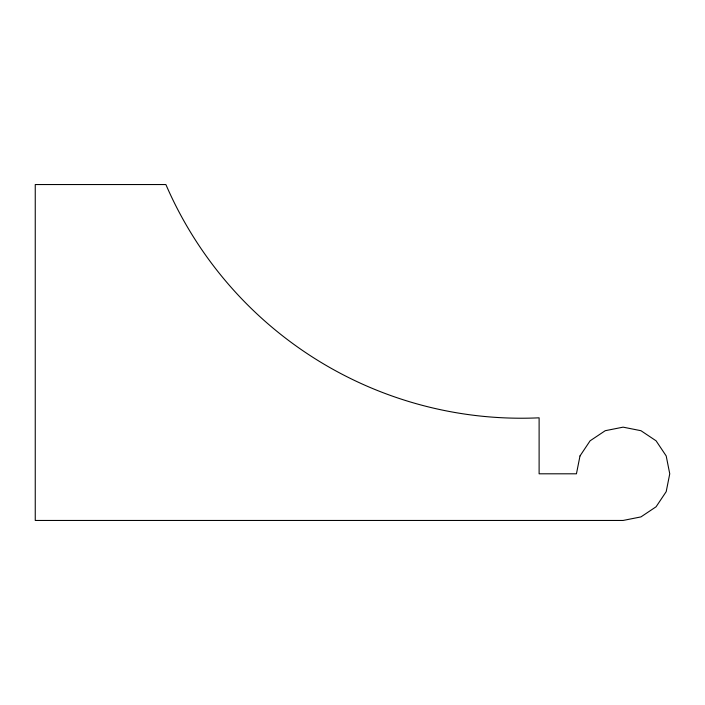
<?xml version="1.0" encoding="UTF-8"?>
<svg xmlns="http://www.w3.org/2000/svg" width="705" height="705" viewBox="0 0 705 705"><rect width="100%" height="100%" fill="white"/><g stroke="black" fill="none" stroke-linecap="round" stroke-linejoin="round"><path stroke-width="1.06" d="M579.995 455.95L576.443 473.804L539.113 473.804L539.113 417.818A387.168 387.168 0 0 1 165.887 184.543L35.25 184.543L35.25 520.457L623.097 520.457L640.951 516.906L656.082 506.789L666.199 491.658L669.75 473.804L666.199 455.95L656.082 440.81L640.951 430.702L623.097 427.151L605.242 430.702L590.103 440.81L579.995 455.95"/></g></svg>
